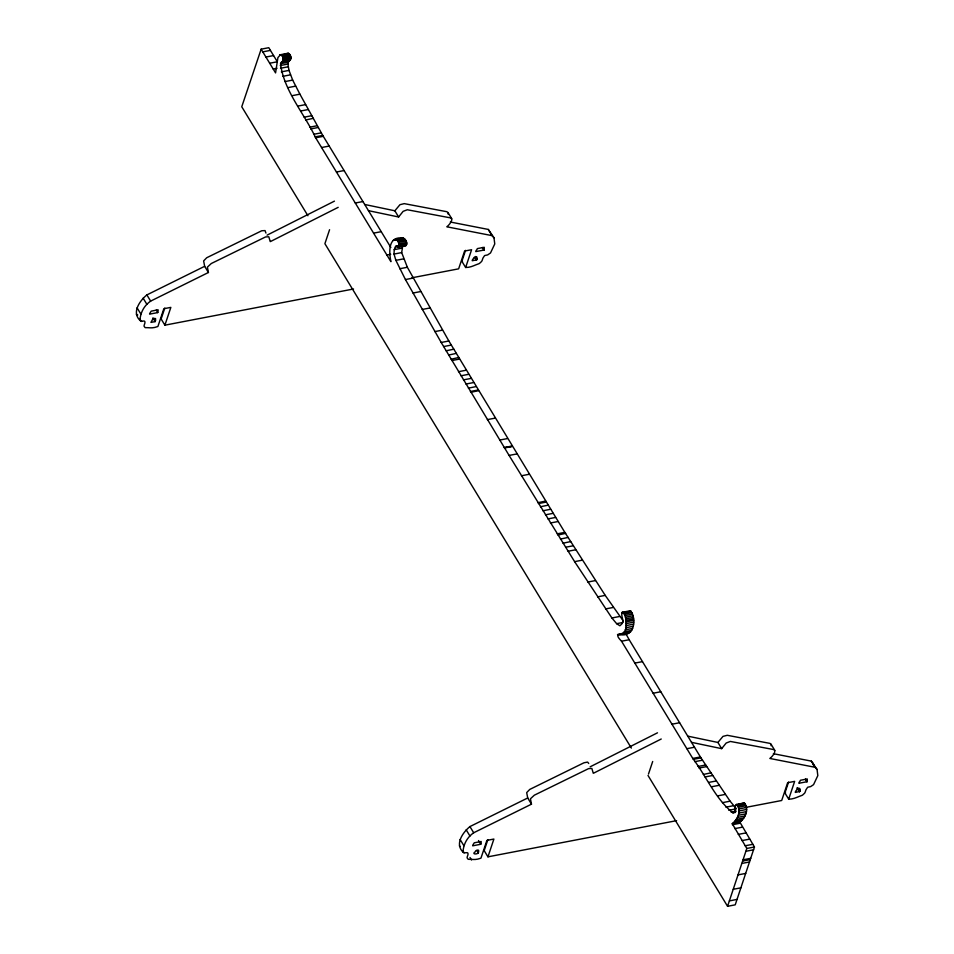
<?xml version="1.0" encoding="UTF-8"?>
<svg xmlns="http://www.w3.org/2000/svg" width="954" height="954" viewBox="0 0 954 954"><rect width="100%" height="100%" fill="white"/><g stroke="black" fill="none" stroke-linecap="round" stroke-linejoin="round"><path stroke-width="1.43" d="M735.51 812.391L732.958 812.88C715.393 798.903 706.306 776.246 692.771 758.43L621.531 641.207C610.655 629.986 627.386 638.715 625.896 625.633C626.194 621.102 626.229 615.64 622.831 612.206L622.258 612.277C620.327 616.069 624.715 620.148 621.734 624.059L619.885 625.764L616.642 623.677L611.896 617.965L574.606 561.644L509.09 455.428L441.201 342.462L405.438 279.546L395.874 260.347L394.026 254.062L394.229 249.638L396.053 246.072L398.605 245.583M620.148 634.708C634.505 637.141 636.926 619.098 630.475 610.739L629.902 610.81M623.344 621.066L605.23 595.391L564.84 532.38L448.857 340.995L407.358 267.275L401.682 252.595L402.779 245.619M736.047 804.556L744.203 802.97C749.486 808.598 745.444 818.091 739.899 822.193L754.459 846.997L735.224 904.833L727.568 906.3L746.815 848.464L732.255 823.66C737.788 819.558 741.842 810.065 736.56 804.437L735.248 806.237L734.902 811.484L732.958 812.88M405.653 245.715C408.217 244.069 405.999 238.595 402.946 238.059C387.861 235.876 388.946 251.951 390.925 261.658L315.655 137.793C304.231 113.276 283.887 90.988 280.548 63.727C283.338 61.748 284.662 56.644 280.524 54.664L277.924 57.598L275.563 72.909L261.146 49.167L268.789 47.7L277.34 61.771L269.696 63.238M281.525 61.986C288.919 63.238 294.714 58.158 288.168 53.197L279.617 54.891M390.842 247.48L322.75 135.42L299.914 94.172L292.675 80.1L289.002 70.393L287.917 64.073L288.68 61.151L290.243 60.245M396.053 246.072L396.9 246.072C400.823 249.757 398.903 237.987 394.574 239.561M477.215 258.975L476.666 257.83C478.085 255.887 473.124 256.9 473.506 258.594A5.044 2.826 -31.3 0 0 472.91 259.13L472.266 260.263A6.094 3.422 -31.3 0 0 472.254 260.74L476.642 259.846L477.215 258.975L475.7 256.495M800.263 790.639L799.714 789.507C801.133 787.551 796.173 788.564 796.554 790.258A5.044 2.826 -31.3 0 0 795.958 790.794L795.326 791.939A6.094 3.422 -31.3 0 0 795.314 792.404L799.69 791.51L800.263 790.639L798.76 788.159M448.058 214.054L448.058 212.623L446.83 211.705L404.234 203.631L399.941 204.705L394.849 210.786L364.655 204.466M771.106 745.718L771.106 744.299L769.89 743.369L727.282 735.295L722.989 736.381L717.909 742.45L687.703 736.13M164.803 308.023L161.131 318.97L164.899 325.171L353.54 288.99M164.899 325.171L170.849 307.379L163.85 308.726L157.899 326.506C151.901 328.701 149.742 327.508 145.962 327.663A6.428 3.601 -31.3 0 1 145.091 327.592L144.078 326.244A12.7 7.131 -31.3 0 1 144.161 325.278L144.817 323.323A8.574 4.818 -31.3 0 0 144.948 322.846C145.294 319.685 142.921 321.748 140.548 320.866C131.056 312.84 139.88 300.558 146.88 294.905L204.657 266.309L203.631 260.919L206.708 257.747L261.754 230.761L265.033 230.582L265.939 233.074M313.377 118.332L305.674 119.977M329.571 229.711L324.897 243.687L631.369 748.091M450.336 222.02L488.293 229.437L493.993 237.784L494.756 243.95L490.511 252.965L487.637 254.921L484.608 255.565L482.986 258.021A8.574 4.818 -31.3 0 0 482.796 258.522L482.14 260.466A12.7 7.131 -31.3 0 1 481.543 261.527L479.433 263.471A6.428 3.601 -31.3 0 1 478.383 263.912C474.233 265.26 470.954 267.537 465.635 267.502L461.879 261.301L465.54 250.353M465.635 267.502L471.598 249.709L464.586 251.057L458.635 268.837L411.925 277.793M451.29 345.086L443.646 346.552M453.83 349.188L446.138 350.786M456.37 353.374L448.654 355.055M458.862 357.464L451.111 359.217M473.589 382.566L465.934 384.033M476.094 386.585L468.414 388.159M478.574 390.675L470.882 392.285M545.652 501.077L537.961 502.686M548.145 505.167L540.465 506.741M550.625 509.257L542.957 510.784M565.71 533.31L557.959 535.063M568.19 537.4L560.475 539.082M570.731 541.586L563.039 543.184M573.235 545.783L565.591 547.25M676.601 820.655L487.947 856.835L493.898 839.043L486.898 840.391L480.947 858.171C474.949 860.365 472.802 859.172 469.022 859.327A6.428 3.601 -31.3 0 1 468.14 859.256L467.126 857.908A12.7 7.131 -31.3 0 1 467.21 856.942L467.865 854.999A8.574 4.818 -31.3 0 0 467.997 854.51C468.509 851.099 465.564 853.723 463.334 852.363C454.271 844.171 463.024 832.246 469.928 826.581L527.717 797.973L526.68 792.595L529.756 789.423L583.967 762.783L587.628 762.079L588.713 763.474M487.852 839.687L484.191 850.634L487.947 856.835M648.481 774.064L652.691 761.483M711.064 772.812L703.348 774.457M773.384 753.696L811.341 761.113L817.053 769.449L817.816 775.614L813.559 784.641L810.685 786.585L807.656 787.241L806.035 789.685A8.574 4.818 -31.3 0 0 805.844 790.186L805.188 792.13A12.7 7.131 -31.3 0 1 804.604 793.203L802.481 795.147A6.428 3.601 -31.3 0 1 801.432 795.588C797.294 796.936 794.002 799.202 788.696 799.166L784.927 792.965L788.588 782.018M788.696 799.166L794.646 781.374L787.646 782.721L781.696 800.501L745.193 807.501M261.146 49.167L241.756 106.765L307.927 215.759M140.107 320.461L140.011 320.186A5.617 3.16 -31.3 0 1 139.964 319.471C140.751 312.268 143.994 305.733 150.649 301.106L208.425 272.498L207.4 267.12L211.299 263.519L265.522 236.95L268.801 236.771L270.232 241.6L270.841 241.362L338.193 207.34M463.155 852.125L463.06 851.85A5.617 3.16 -31.3 0 1 463.012 851.135C463.799 843.932 467.055 837.409 473.697 832.77L531.473 804.174L530.448 798.784L534.347 795.183L588.57 768.626L591.85 768.447L593.281 773.265L593.889 773.026L661.241 739.004M478.252 853.21L478.669 851.636A5.044 2.826 -31.3 0 0 478.383 851.278C480.005 849.167 475.08 850.097 475.33 851.707C469.726 855.321 482.521 854.271 476.75 850.729M368.423 210.655L398.617 216.987L403.137 211.347L407.298 209.761L448.714 217.536C455.452 217.667 449.334 225.001 446.806 226.79L492.049 235.638L493.993 237.784M691.471 742.331L721.665 748.651L726.185 743.023L730.347 741.437L771.762 749.2C778.5 749.331 772.394 756.677 769.854 758.466L815.11 767.302L817.053 769.449M286.379 54.366L288.168 53.197M155.097 321.629L155.693 320.091A5.044 2.826 -31.3 0 0 155.323 319.602C156.981 317.503 152.02 318.433 152.27 320.043L150.947 322.38L155.097 321.629L152.95 317.825M400.823 238.917L402.946 238.059M483.869 250.067L483.988 249.996A12.986 7.286 -31.3 0 0 484.203 249.364L484.191 248.648A3.47 1.944 -31.3 0 0 483.976 248.41L484.238 247.289L477.298 248.612L476.893 249.698A2.623 1.467 -31.3 0 0 476.416 250.163L475.951 251.045A11.746 6.595 -31.3 0 0 475.784 251.606L483.869 250.067L482.366 247.587M806.929 781.731L807.036 781.66A12.986 7.286 -31.3 0 0 807.251 781.04L807.239 780.324A3.47 1.944 -31.3 0 0 807.024 780.074L807.287 778.953L800.346 780.289L799.941 781.374A2.623 1.467 -31.3 0 0 799.464 781.827L798.999 782.709A11.746 6.595 -31.3 0 0 798.832 783.282L806.929 781.731L805.414 779.251M267.072 235.161L334.437 201.139M590.121 766.825L657.485 732.815M744.203 802.97L736.941 804.794M157.72 312.602L149.551 314.128A12.259 6.881 -31.3 0 1 149.814 313.341L151.209 311.147L158.149 309.811L157.827 310.885A2.623 1.467 -31.3 0 1 158.042 311.207L157.935 312.03A11.746 6.595 -31.3 0 1 157.72 312.602L156.217 310.122M480.768 844.266L472.683 845.828A12.259 6.881 -31.3 0 1 472.862 845.005L474.257 842.811L481.198 841.488L480.888 842.549A2.623 1.467 -31.3 0 1 481.09 842.883L480.995 843.694A11.746 6.595 -31.3 0 1 480.768 844.266L478.514 840.546M262.779 51.862L270.423 50.395M265.927 57.037L273.571 55.57M281.382 55.01L289.038 53.543M282.145 55.809L289.801 54.342M282.754 56.918L290.398 55.451M283.111 58.17L290.767 56.703M283.207 59.303L290.863 57.836M283.111 60.245L290.767 58.778M282.921 60.984L290.565 59.518M281.967 61.712L290.362 60.019M281.036 62.618L288.68 61.151M280.548 63.727L288.203 62.26M280.261 65.54L287.917 64.073M273.202 69.022L277.03 68.283M280.512 68.259L288.156 66.792M281.358 71.86L289.002 70.393M282.837 76.308L290.493 74.841M285.031 81.567L292.675 80.1M287.977 87.613L295.621 86.146M292.27 95.638L299.914 94.172M297.982 106.073L305.626 104.606M300.701 110.998L308.345 109.531M304.123 117.175L311.767 115.708M309.68 127.168L317.324 125.701M310.658 128.933L318.302 127.466M313.663 134.311L321.307 132.844M315.106 136.887L322.75 135.42M315.655 137.793L323.311 136.327M321.57 147.524L329.213 146.057M336.452 172.018L344.096 170.551M355.282 203.011L362.925 201.544M373.586 233.134L381.23 231.667M393.93 239.848L401.574 238.381M393.167 240.384L403.757 238.309M396.959 240.325L404.603 238.858M397.77 241.183L405.414 239.728M398.486 242.399L406.142 240.933M399.022 243.878L406.678 242.411M399.166 245.106L406.809 243.64M398.999 246.049L406.642 244.582M395.135 247.086L397.675 246.597M398.665 246.716L406.321 245.25M398.009 247.181L405.975 245.667M394.229 249.638L401.872 248.171M386.895 255.028L390.711 254.289M394.026 254.062L401.682 252.595M395.874 260.347L403.518 258.88M399.714 268.742L407.358 267.275M461.879 261.301L462.523 261.181M405.438 279.546L413.094 278.079M412.963 293.033L420.619 291.566M422.193 309.466L429.837 307.999M434.833 331.598L442.477 330.132M441.201 342.462L448.857 340.995M451.898 360.54L459.542 359.074M458.504 371.69L466.148 370.224M460.985 375.781L468.641 374.314M463.477 379.871L471.121 378.404M470.405 391.498L478.061 390.031M487.363 419.617L495.019 418.15M499.753 440.044L507.397 438.578M504.308 447.545L511.964 446.078M504.427 447.748L512.071 446.281M504.547 447.939L512.191 446.472M509.09 455.428L516.746 453.961M521.48 475.76L529.124 474.293M538.497 503.557L546.141 502.09M545.461 514.814L553.117 513.347M547.954 518.904L555.598 517.438M550.434 522.995L558.09 521.528M557.196 533.846L564.84 532.38M568.071 551.245L575.715 549.778M574.606 561.644L582.25 560.177M587.819 582.047L595.463 580.581M597.574 596.858L605.23 595.391M605.575 608.926L613.219 607.459M622.258 612.277L630.475 610.739M621.901 612.909L624.453 612.42M627.005 611.931L629.545 611.442M623.618 612.921L631.274 611.454M624.357 614.102L632.001 612.635M611.896 617.965L619.551 616.499M624.965 615.58L632.609 614.114M625.442 617.202L633.098 615.735M625.788 618.86L633.432 617.393M625.979 620.41L633.635 618.943M616.642 623.677L623.01 622.449M626.051 621.853L633.694 620.386M626.039 623.63L633.683 622.163M625.896 625.633L633.551 624.166M625.586 627.768L633.229 626.301M625.025 629.879L632.669 628.412M624.166 631.834L631.81 630.367M622.962 633.408L630.618 631.942M617.5 634.553L621.328 633.814M617.942 634.649L627.792 633.241M618.884 634.756L629.223 632.848M621.531 641.207L629.187 639.74L700.963 757.881L730.096 801.181L736.464 808.813L728.808 810.268M634.839 663.102L642.483 661.635M653.144 693.224L660.788 691.757M671.974 724.205L679.618 722.738M686.856 748.699L694.5 747.232M692.771 758.43L700.415 756.963M693.319 759.348L700.963 757.881M694.846 761.662L702.49 760.195M698.042 766.479L705.686 765.013M699.079 768.042L706.735 766.575M705.006 776.95L712.662 775.483M708.667 782.423L716.311 780.956M711.577 786.764L719.233 785.297M717.742 795.863L725.386 794.396M722.452 802.648L730.096 801.181M784.927 792.965L785.583 792.846M725.911 807.156L733.554 805.689M737.203 804.854L744.859 803.387M737.859 805.808L745.503 804.341M738.42 807.191L746.076 805.725M738.825 808.932L746.469 807.466M731.158 812.14L736.261 811.162M738.992 810.924L746.636 809.457M738.837 813.07L746.493 811.604M738.313 815.288L745.956 813.822M737.37 817.447L745.026 815.98M736.166 819.45L743.81 817.983M734.818 821.215L742.462 819.748M733.459 822.646L741.115 821.179M732.255 823.66L739.899 822.193M732.386 824.721L740.03 823.254M734.747 828.621L742.403 827.154M738.265 834.392L745.909 832.925M742.033 840.593L749.677 839.126M745.169 845.781L752.825 844.314M746.815 848.464L754.459 846.997M745.992 851.254L753.636 849.787M743.142 859.781L750.786 858.314M742.701 861.068L750.357 859.602M741.914 863.43L749.558 861.963M738.086 874.878L745.73 873.411M733.256 889.295L740.912 887.828M729.381 900.898L737.025 899.431M137.793 314.987L136.35 314.26M625.586 633.182L629.187 639.74M464.026 852.971L463.358 851.719A12.7 7.131 -31.3 0 1 463.382 851.278M460.162 846.484L459.399 845.936M727.568 906.3L648.004 775.471M488.293 229.437L492.049 235.638M811.341 761.113L815.11 767.302M482.474 247.515L483.988 249.996M805.534 779.191L807.036 781.66M448.058 212.623L451.814 218.824M476.642 259.846L475.128 257.365L476.499 259.953M771.106 744.299L774.863 750.488M798.188 789.03L799.69 791.51M797.282 787.909L799.547 791.629M474.853 257.544L476.356 260.025M797.15 787.98L799.404 791.689M394.849 210.786L398.617 216.987M717.909 742.45L721.665 748.651M204.657 266.309L208.425 272.498M527.717 797.973L531.473 804.174M146.88 294.905L150.649 301.106M469.928 826.581L473.697 832.77M143.136 298.149L146.904 304.35M466.184 829.813L469.952 836.014M137.066 307.832L140.834 314.021M460.114 839.496L463.882 845.697M470 857.503L471.514 859.983M813.285 763.26L813.595 765.728M141.669 321.438A6.428 3.601 -31.3 0 1 141.323 321.391L140.31 320.055A12.7 7.131 -31.3 0 1 140.405 319.077"/></g></svg>
